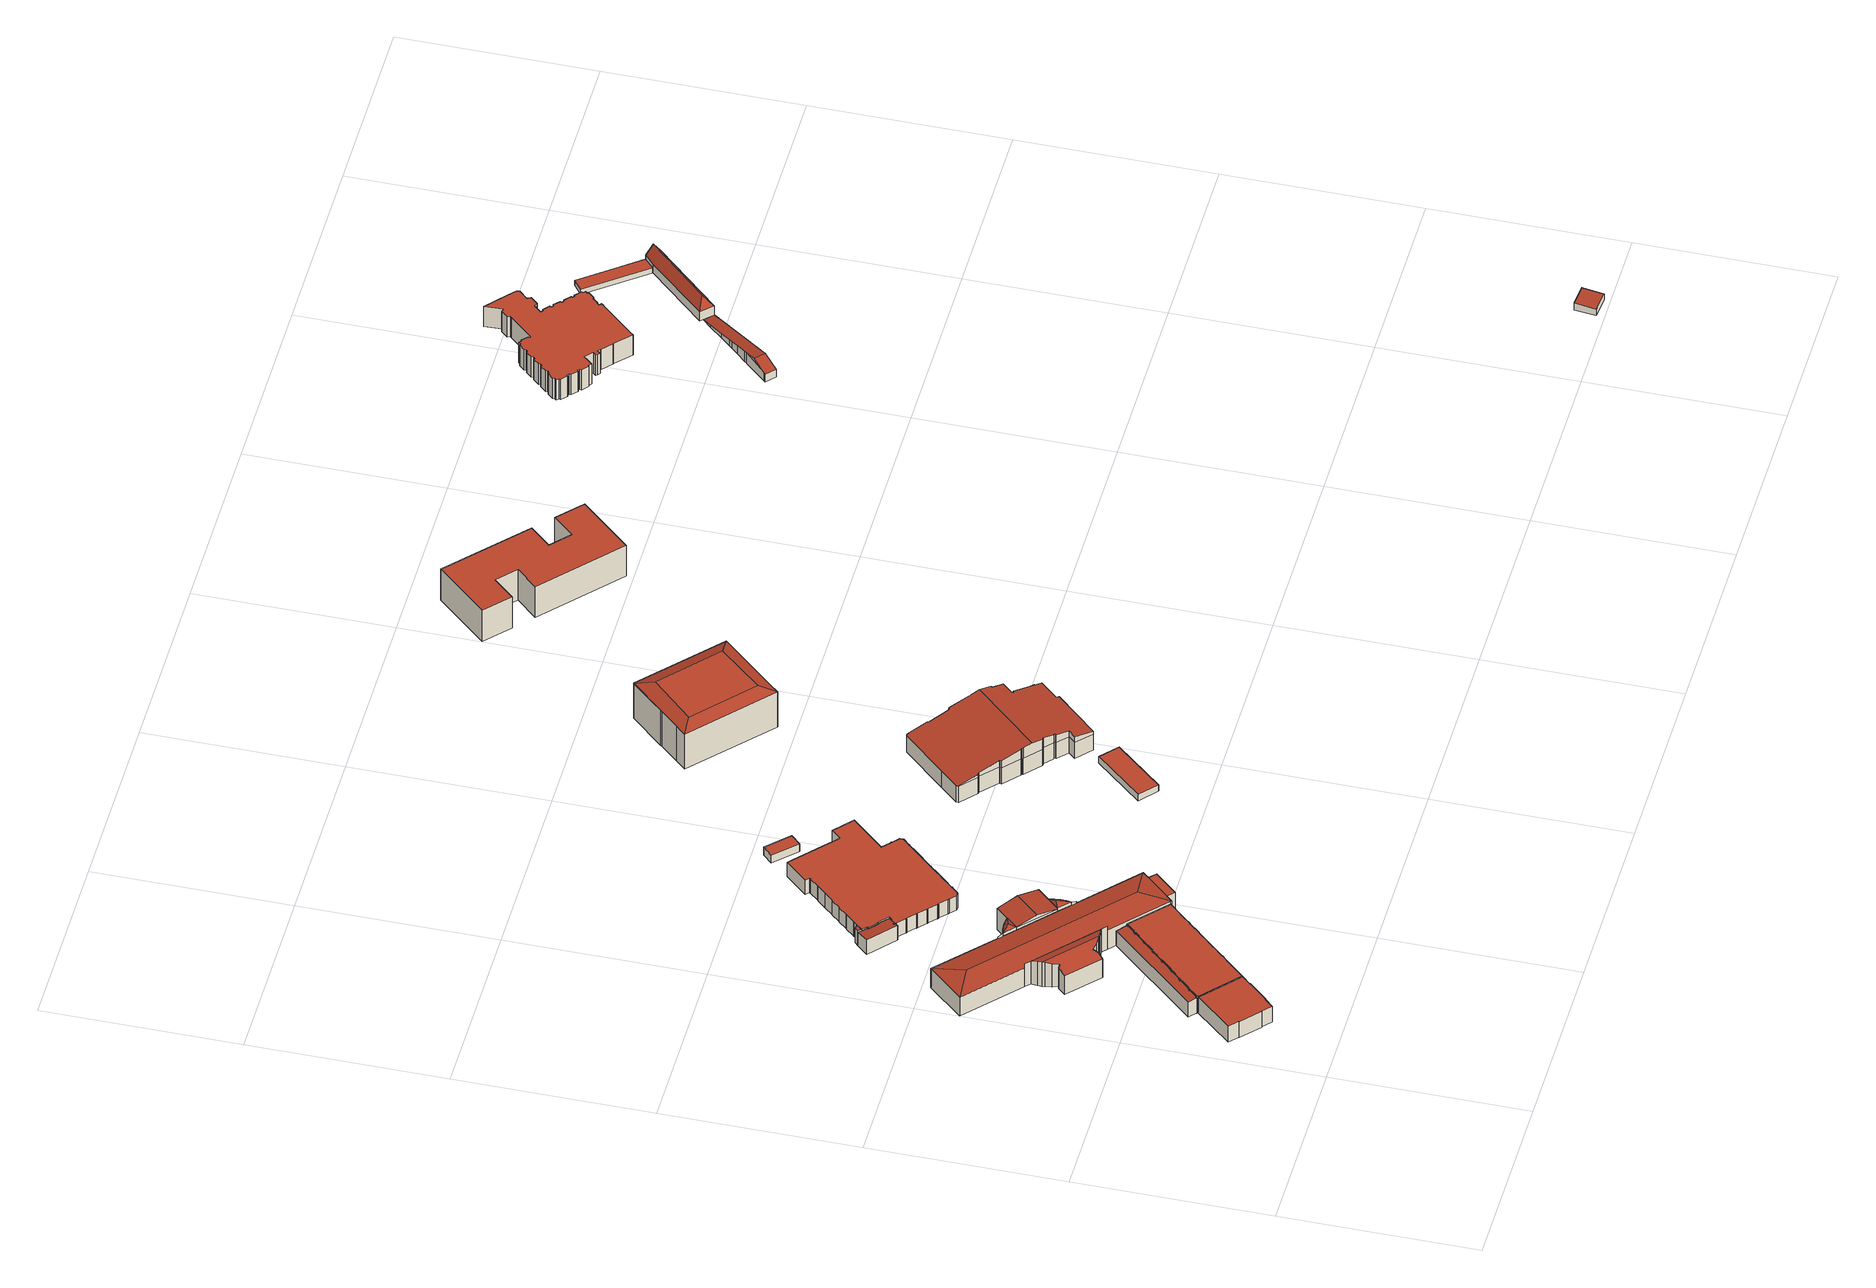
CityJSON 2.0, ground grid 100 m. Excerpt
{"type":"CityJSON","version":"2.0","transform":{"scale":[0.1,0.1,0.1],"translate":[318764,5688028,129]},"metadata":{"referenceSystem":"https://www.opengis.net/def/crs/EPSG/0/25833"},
"CityObjects":{
"building1":{"type":"Building","attributes":{"Dachtyp_tdc":"tdcPolyFlatRoof","Gemeindeschluessel":14713000,"Dachneigung":0,"QualitaetDacherkennung":35,"Geometrietyp2DReferenz":"3000","function":"31001_2000","roofType":"1000","measuredHeight":9.97},"geometry":[{"type":"MultiSurface","lod":"2","boundaries":[[[0,1,2,3]],[[1,4,5,2]],[[4,6,7,5]],[[6,8,9,7]],[[8,10,11,9]],[[10,12,13,11]],[[12,14,15,13]],[[14,16,17,15]],[[16,18,19,17]],[[18,20,21,19]],[[20,22,23,21]],[[22,24,25,23]],[[24,0,3,25]],[[24,22,20,18,16,14,12,10,8,6,4,1,0]],[[3,2,5,7,9,11,13,15,17,19,21,23,25]]],"semantics":{"surfaces":[{"type":"WallSurface"},{"type":"RoofSurface"},{"type":"GroundSurface"}],"values":[0,0,0,0,0,0,0,0,0,0,0,0,0,1,2]}}]},
"building2":{"type":"Building","attributes":{"Dachtyp_tdc":"tdcPolyFlatRoof","Gemeindeschluessel":14713000,"Dachneigung":4.93,"QualitaetDacherkennung":51,"Geometrietyp2DReferenz":"3000","function":"31001_2000","roofType":"2100","measuredHeight":9.67},"geometry":[{"type":"MultiSurface","lod":"2","boundaries":[[[26,27,28,29]],[[27,30,31,28]],[[30,32,33,31]],[[32,34,35,33]],[[34,36,37,35]],[[36,38,39,37]],[[38,40,41,39]],[[40,42,43,41]],[[42,44,45,43]],[[44,46,47,45]],[[46,48,49,47]],[[48,50,51,49]],[[50,52,53,51]],[[52,54,55,53]],[[54,56,57,55]],[[56,58,59,57]],[[58,60,61,59]],[[60,62,63,61]],[[62,64,65,63]],[[64,66,67,65]],[[66,68,69,67]],[[68,70,71,69]],[[70,72,73,71]],[[72,74,75,73]],[[74,76,77,75]],[[76,78,79,77]],[[78,80,81,79]],[[80,82,83,81]],[[82,84,85,83]],[[84,86,87,85]],[[86,88,89,87]],[[88,90,91,89]],[[90,92,93,91]],[[92,94,95,93]],[[94,96,97,95]],[[96,26,29,97]],[[96,94,92,90,88,86,84,82,80,78,76,74,72,70,68,66,64,62,60,58,56,54,52,50,48,46,44,42,40,38,36,34,32,30,27,26]],[[29,28,31,33,35,37,39,41,43,45,47,49,51,53,55,57,59,61,63,65,67,69,71,73,75,77,79,81,83,85,87,89,91,93,95,97]]],"semantics":{"surfaces":[{"type":"WallSurface"},{"type":"RoofSurface"},{"type":"GroundSurface"}],"values":[0,0,0,0,0,0,0,0,0,0,0,0,0,0,0,0,0,0,0,0,0,0,0,0,0,0,0,0,0,0,0,0,0,0,0,0,1,2]}}]},
"building3":{"type":"Building","attributes":{"Dachtyp_tdc":"tdcPolyFlatRoof","Gemeindeschluessel":14713000,"Dachneigung":0,"QualitaetDacherkennung":20,"Geometrietyp2DReferenz":"3000","function":"31001_2000","roofType":"1000","measuredHeight":10.57},"geometry":[{"type":"MultiSurface","lod":"2","boundaries":[[[98,99,100,101]],[[99,102,103,100]],[[102,104,105,103]],[[104,106,107,105]],[[106,108,109,107]],[[108,110,111,109]],[[110,112,113,111]],[[112,114,115,113]],[[114,116,117,115]],[[116,118,119,117]],[[118,120,121,119]],[[120,122,123,121]],[[122,124,125,123]],[[124,126,127,125]],[[126,128,129,127]],[[128,130,131,129]],[[130,132,133,131]],[[132,134,135,133]],[[134,136,137,135]],[[136,138,139,137]],[[138,140,141,139]],[[140,142,143,141]],[[142,144,145,143]],[[144,146,147,145]],[[146,148,149,147]],[[148,150,151,149]],[[150,152,153,151]],[[152,154,155,153]],[[154,156,157,155]],[[156,158,159,157]],[[158,160,161,159]],[[160,162,163,161]],[[162,164,165,163]],[[164,166,167,165]],[[166,168,169,167]],[[168,170,171,169]],[[170,172,173,171]],[[172,174,175,173]],[[174,176,177,175]],[[176,178,179,177]],[[178,180,181,179]],[[180,182,183,181]],[[182,184,185,183]],[[184,186,187,185]],[[186,188,189,187]],[[188,190,191,189]],[[190,192,193,191]],[[192,194,195,193]],[[194,196,197,195]],[[196,198,199,197]],[[198,200,201,199]],[[200,202,203,201]],[[202,204,205,203]],[[204,206,207,205]],[[206,208,209,207]],[[208,210,211,209]],[[210,212,213,211]],[[212,214,215,213]],[[214,216,217,215]],[[216,218,219,217]],[[218,220,221,219]],[[220,98,101,221]],[[220,218,216,214,212,210,208,206,204,202,200,198,196,194,192,190,188,186,184,182,180,178,176,174,172,170,168,166,164,162,160,158,156,154,152,150,148,146,144,142,140,138,136,134,132,130,128,126,124,122,120,118,116,114,112,110,108,106,104,102,99,98]],[[101,100,103,105,107,109,111,113,115,117,119,121,123,125,127,129,131,133,135,137,139,141,143,145,147,149,151,153,155,157,159,161,163,165,167,169,171,173,175,177,179,181,183,185,187,189,191,193,195,197,199,201,203,205,207,209,211,213,215,217,219,221]]],"semantics":{"surfaces":[{"type":"WallSurface"},{"type":"RoofSurface"},{"type":"GroundSurface"}],"values":[0,0,0,0,0,0,0,0,0,0,0,0,0,0,0,0,0,0,0,0,0,0,0,0,0,0,0,0,0,0,0,0,0,0,0,0,0,0,0,0,0,0,0,0,0,0,0,0,0,0,0,0,0,0,0,0,0,0,0,0,0,0,1,2]}}]},
"building4":{"type":"Building","attributes":{"name":"Eventpalast","Gemeindeschluessel":14713000,"Geometrietyp2DReferenz":"3000","function":"31001_2090","roofType":"9999"},"children":["building4-1","building4-2","building4-3","building4-4","building4-5","building4-6"]},
"building4-1":{"type":"BuildingPart","attributes":{"Dachtyp_tdc":"tdcFreeFormRoof","Dachneigung":19.01,"QualitaetDacherkennung":24,"Geometrietyp2DReferenz":"3000","roofType":"5000","measuredHeight":15.66},"parents":["building4"],"geometry":[{"type":"MultiSurface","lod":"2","boundaries":[[[222,223,224,225]],[[223,226,227,224]],[[226,228,229,227]],[[228,230,231,229]],[[230,232,233,231]],[[232,234,235,233]],[[234,236,237,235]],[[236,238,239,237]],[[238,240,241,239]],[[240,242,243,241]],[[242,244,245,243]],[[244,246,247,245]],[[248,249,250]],[[248,251,252,249]],[[251,253,254,252]],[[253,255,256,254]],[[255,257,258,256]],[[257,259,260,258]],[[259,222,225,260]],[[255,253,251,248,261,246,244,242,240]],[[240,238,236,234,232,230,228,226,223,222,259,257,255]],[[225,224,227,229,231,233,235,237,239,241,243,245,247,262,249,252,254,256,258,260]],[[250,263,261,248]],[[247,246,264]],[[262,247,264,263]],[[263,264,246,261]],[[249,262,263,250]]],"semantics":{"surfaces":[{"type":"WallSurface"},{"type":"RoofSurface"},{"type":"GroundSurface"},{"type":"ClosureSurface"}],"values":[0,0,0,0,0,0,0,0,0,0,0,0,0,0,0,0,0,0,0,1,1,2,0,0,3,3,3]}}]},
"building4-2":{"type":"BuildingPart","attributes":{"Dachtyp_tdc":"tdcFreeFormRoof","Dachneigung":29.05,"QualitaetDacherkennung":24,"Geometrietyp2DReferenz":"3000","roofType":"5000","measuredHeight":15.22},"parents":["building4"],"geometry":[{"type":"MultiSurface","lod":"2","boundaries":[[[265,266,267,268]],[[266,269,270,267]],[[269,271,272,270]],[[271,273,274,272]],[[273,275,276,274]],[[275,277,278,279,276]],[[265,268,280]],[[281,277,282,283]],[[277,275,273,282]],[[273,271,269,266,265,266,283,282]],[[266,281,283]],[[267,270,272,274,276,279,284,267,268]],[[285,278,277,281]],[[285,286,284,279,278]],[[287,286,285,281,266]],[[267,284,286,287]],[[265,280,287,266]],[[267,287,280,268]]],"semantics":{"surfaces":[{"type":"WallSurface"},{"type":"RoofSurface"},{"type":"GroundSurface"},{"type":"ClosureSurface"}],"values":[0,0,0,0,0,0,0,1,1,1,1,2,0,3,0,3,0,3]}}]},
"building4-3":{"type":"BuildingPart","attributes":{"Dachtyp_tdc":"tdcFreeFormRoof","Dachneigung":28.15,"QualitaetDacherkennung":28,"Geometrietyp2DReferenz":"3000","roofType":"5000","measuredHeight":15.55},"parents":["building4"],"geometry":[{"type":"MultiSurface","lod":"2","boundaries":[[[288,289,290,291]],[[289,292,293,290]],[[292,294,295,293]],[[294,296,295]],[[297,298,299,300,301]],[[298,288,291,299]],[[302,292,303,304]],[[292,294,292,289,288,303]],[[288,298,297,304,303]],[[297,302,304]],[[291,290,293,295,293,305,300,299]],[[306,296,294,292]],[[293,295,296,306]],[[307,306,292,302,308]],[[293,306,307,305]],[[301,308,302,297]],[[301,300,305,307,308]]],"semantics":{"surfaces":[{"type":"WallSurface"},{"type":"RoofSurface"},{"type":"GroundSurface"},{"type":"ClosureSurface"}],"values":[0,0,0,0,0,0,1,1,1,1,2,0,3,0,3,0,3]}}]},
"building4-4":{"type":"BuildingPart","attributes":{"Dachtyp_tdc":"tdcGableRoof","Dachneigung":10.26,"QualitaetDacherkennung":44,"Geometrietyp2DReferenz":"3000","roofType":"3100","measuredHeight":15.63},"parents":["building4"],"geometry":[{"type":"MultiSurface","lod":"2","boundaries":[[[278,309,310,279]],[[309,311,312,310]],[[311,301,300,312]],[[301,311,313,314,308]],[[278,285,314,313,309]],[[313,311,309]],[[308,314,285]],[[300,305,284,279,310,312]],[[305,300,301,308,307]],[[285,286,307,308]],[[286,284,305,307]],[[279,284,286,285,278]]],"semantics":{"surfaces":[{"type":"WallSurface"},{"type":"RoofSurface"},{"type":"GroundSurface"},{"type":"ClosureSurface"}],"values":[0,0,0,1,1,0,0,2,3,0,3,3]}}]},
"building4-5":{"type":"BuildingPart","attributes":{"Dachtyp_tdc":"tdcHipRoof","Dachneigung":10.03,"QualitaetDacherkennung":28,"Geometrietyp2DReferenz":"3000","roofType":"3200","measuredHeight":14.17},"parents":["building4"],"geometry":[{"type":"MultiSurface","lod":"2","boundaries":[[[315,280,268,316]],[[296,317,318,295]],[[317,319,320,321,318]],[[322,323,324,325,326]],[[323,327,328,324]],[[329,315,316,330]],[[323,322,319,317,331]],[[315,329,332]],[[317,296,306,307,286,287,280,315,332,331]],[[329,264,263,250,327,323,331,332]],[[316,268,267,284,305,293,295,318,321,325,324,328,249,262,247,330]],[[284,267,287,286]],[[267,268,280,287]],[[305,284,286,307]],[[295,293,306,296]],[[293,305,307,306]],[[322,326,320,319]],[[326,325,321,320]],[[329,330,247,264]],[[250,249,328,327]],[[264,247,262,263]],[[263,262,249,250]]],"semantics":{"surfaces":[{"type":"WallSurface"},{"type":"RoofSurface"},{"type":"GroundSurface"},{"type":"ClosureSurface"}],"values":[0,0,0,0,0,0,1,1,1,1,2,3,3,3,3,3,0,3,0,0,3,3]}}]},
"building4-6":{"type":"BuildingPart","attributes":{"Dachtyp_tdc":"tdcPolyFlatRoof","Dachneigung":0,"QualitaetDacherkennung":64,"Geometrietyp2DReferenz":"3000","roofType":"1000","measuredHeight":11.95},"parents":["building4"],"geometry":[{"type":"MultiSurface","lod":"2","boundaries":[[[320,333,334,321]],[[333,335,336,334]],[[335,326,325,336]],[[326,335,333,320]],[[321,334,336,325]],[[321,325,326,320]]],"semantics":{"surfaces":[{"type":"WallSurface"},{"type":"RoofSurface"},{"type":"GroundSurface"},{"type":"ClosureSurface"}],"values":[0,0,0,1,2,3]}}]},
"building5":{"type":"Building","attributes":{"name":"August-Hermann-Francke-Grundschule","Gemeindeschluessel":14713000,"Geometrietyp2DReferenz":"3000","function":"31001_3021","roofType":"9999"},"children":["building5-1","building5-2"]},
"building5-1":{"type":"BuildingPart","attributes":{"Dachtyp_tdc":"tdcPolyFlatRoof","Dachneigung":6.75,"QualitaetDacherkennung":58,"Geometrietyp2DReferenz":"3000","roofType":"2100","measuredHeight":9.06},"parents":["building5"],"geometry":[{"type":"MultiSurface","lod":"2","boundaries":[[[337,338,339,340]],[[341,342,343,344]],[[342,345,346,343]],[[345,347,348,346]],[[347,349,350,348]],[[349,351,352,350]],[[351,353,354,352]],[[353,355,356,354]],[[355,357,358,356]],[[357,359,360,358]],[[359,361,362,360]],[[361,363,364,362]],[[363,337,340,364]],[[363,361,359,357,355,353,351,349,347,345,342,341,338,337]],[[340,339,344,343,346,348,350,352,354,356,358,360,362,364]],[[341,344,339,338]]],"semantics":{"surfaces":[{"type":"WallSurface"},{"type":"RoofSurface"},{"type":"GroundSurface"},{"type":"ClosureSurface"}],"values":[0,0,0,0,0,0,0,0,0,0,0,0,0,1,2,3]}}]},
"building5-2":{"type":"BuildingPart","attributes":{"Dachtyp_tdc":"tdcPolyFlatRoof","Dachneigung":4.09,"QualitaetDacherkennung":38,"Geometrietyp2DReferenz":"3000","roofType":"2100","measuredHeight":9.09},"parents":["building5"],"geometry":[{"type":"MultiSurface","lod":"2","boundaries":[[[365,366,367,368]],[[366,369,370,367]],[[369,371,372,370]],[[371,373,374,372]],[[373,375,376,374]],[[375,377,378,376]],[[377,379,380,378]],[[379,381,341,344,380]],[[382,383,384,339,338]],[[383,365,368,384]],[[383,382,381,379,377,375,373,371,369,366,365]],[[368,367,370,372,374,376,378,380,344,339,384]],[[338,341,381,382]],[[338,339,344,341]]],"semantics":{"surfaces":[{"type":"WallSurface"},{"type":"RoofSurface"},{"type":"GroundSurface"},{"type":"ClosureSurface"}],"values":[0,0,0,0,0,0,0,0,0,0,1,2,0,3]}}]},
"building6":{"type":"Building","attributes":{"name":"August-Hermann-Francke-Grundschule","Dachtyp_tdc":"tdcPolyFlatRoof","Gemeindeschluessel":14713000,"Dachneigung":0,"QualitaetDacherkennung":38,"Geometrietyp2DReferenz":"3000","function":"31001_3021","roofType":"1000","measuredHeight":9.04},"geometry":[{"type":"MultiSurface","lod":"2","boundaries":[[[385,386,387,388]],[[386,389,390,387]],[[389,391,392,390]],[[391,393,394,392]],[[393,395,396,394]],[[395,397,398,396]],[[397,399,400,398]],[[399,401,402,400]],[[401,403,404,402]],[[403,405,406,404]],[[405,407,408,406]],[[407,409,410,408]],[[409,411,412,410]],[[411,413,414,412]],[[413,415,416,414]],[[415,417,418,416]],[[417,419,420,418]],[[419,421,422,420]],[[421,423,424,422]],[[423,425,426,424]],[[425,427,428,426]],[[427,429,430,428]],[[429,431,432,430]],[[431,433,434,432]],[[433,435,436,434]],[[435,437,438,436]],[[437,439,440,438]],[[439,361,441,440]],[[361,442,443,441]],[[442,444,445,443]],[[444,446,447,445]],[[446,448,449,447]],[[448,450,451,449]],[[450,452,453,451]],[[452,454,455,453]],[[454,456,457,455]],[[456,458,459,457]],[[458,381,460,459]],[[381,379,461,460]],[[379,377,462,461]],[[377,463,464,462]],[[463,465,466,464]],[[465,371,467,466]],[[371,369,468,467]],[[369,366,469,468]],[[366,470,471,469]],[[470,472,473,471]],[[472,474,475,473]],[[474,476,477,475]],[[476,478,479,477]],[[478,480,481,479]],[[480,482,483,481]],[[482,484,485,483]],[[484,486,487,485]],[[486,488,489,487]],[[488,490,491,489]],[[490,492,493,491]],[[492,494,495,493]],[[494,496,497,495]],[[496,498,499,497]],[[498,500,501,499]],[[500,502,503,501]],[[502,504,505,503]],[[504,506,507,505]],[[506,508,509,507]],[[508,510,511,509]],[[510,512,513,511]],[[512,514,515,513]],[[514,516,517,515]],[[516,518,519,517]],[[518,520,521,519]],[[520,522,523,521]],[[522,524,525,523]],[[524,526,527,525]],[[526,528,529,527]],[[528,530,531,529]],[[530,532,533,531]],[[532,534,535,533]],[[534,536,537,535]],[[536,538,539,537]],[[538,540,541,539]],[[540,542,543,541]],[[542,544,545,543]],[[544,546,547,545]],[[546,548,549,547]],[[548,550,551,549]],[[550,552,553,551]],[[552,554,555,553]],[[554,556,557,555]],[[556,558,559,557]],[[558,560,561,559]],[[560,562,563,561]],[[562,564,565,563]],[[564,566,567,565]],[[566,568,569,567]],[[568,570,571,569]],[[570,572,573,571]],[[572,574,575,573]],[[574,576,577,575]],[[576,578,579,577]],[[578,580,581,579]],[[580,582,583,581]],[[582,584,585,583]],[[584,586,587,585]],[[586,588,589,587]],[[588,590,591,589]],[[590,385,388,591]],[[590,588,586,584,582,580,578,576,574,572,570,568,566,564,562,560,558,556,554,552,550,548,546,544,542,540,538,536,534,532,530,528,526,524,522,520,518,516,514,512,510,508,506,504,502,500,498,496,494,492,490,488,486,484,482,480,478,476,474,472,470,366,369,371,465,463,377,379,381,458,456,454,452,450,448,446,444,442,361,439,437,435,433,431,429,427,425,423,421,419,417,415,413,411,409,407,405,403,401,399,397,395,393,391,389,386,385]],[[388,387,390,392,394,396,398,400,402,404,406,408,410,412,414,416,418,420,422,424,426,428,430,432,434,436,438,440,441,443,445,447,449,451,453,455,457,459,460,461,462,464,466,467,468,469,471,473,475,477,479,481,483,485,487,489,491,493,495,497,499,501,503,505,507,509,511,513,515,517,519,521,523,525,527,529,531,533,535,537,539,541,543,545,547,549,551,553,555,557,559,561,563,565,567,569,571,573,575,577,579,581,583,585,587,589,591]]],"semantics":{"surfaces":[{"type":"WallSurface"},{"type":"RoofSurface"},{"type":"GroundSurface"}],"values":[0,0,0,0,0,0,0,0,0,0,0,0,0,0,0,0,0,0,0,0,0,0,0,0,0,0,0,0,0,0,0,0,0,0,0,0,0,0,0,0,0,0,0,0,0,0,0,0,0,0,0,0,0,0,0,0,0,0,0,0,0,0,0,0,0,0,0,0,0,0,0,0,0,0,0,0,0,0,0,0,0,0,0,0,0,0,0,0,0,0,0,0,0,0,0,0,0,0,0,0,0,0,0,0,0,0,0,1,2]}}]},
"building7":{"type":"Building","attributes":{"Dachtyp_tdc":"tdcPolyFlatRoof","Gemeindeschluessel":14713000,"Dachneigung":0,"QualitaetDacherkennung":76,"Geometrietyp2DReferenz":"3000","function":"31001_9998","roofType":"1000","measuredHeight":4.79},"geometry":[{"type":"MultiSurface","lod":"2","boundaries":[[[592,593,594,595]],[[593,596,597,594]],[[596,598,599,597]],[[598,592,595,599]],[[598,596,593,592]],[[595,594,597,599]]],"semantics":{"surfaces":[{"type":"WallSurface"},{"type":"RoofSurface"},{"type":"GroundSurface"}],"values":[0,0,0,0,1,2]}}]},
"building8":{"type":"Building","attributes":{"Dachtyp_tdc":"tdcPolyFlatRoof","Gemeindeschluessel":14713000,"Dachneigung":0,"QualitaetDacherkennung":70,"Geometrietyp2DReferenz":"3000","function":"31001_2000","roofType":"1000","measuredHeight":3.91},"geometry":[{"type":"MultiSurface","lod":"2","boundaries":[[[600,601,602,603]],[[601,604,605,602]],[[604,606,607,605]],[[606,600,603,607]],[[606,604,601,600]],[[603,602,605,607]]],"semantics":{"surfaces":[{"type":"WallSurface"},{"type":"RoofSurface"},{"type":"GroundSurface"}],"values":[0,0,0,0,1,2]}}]},
"building9":{"type":"Building","attributes":{"Dachtyp_tdc":"tdcFreeFormRoof","Gemeindeschluessel":14713000,"Dachneigung":10.01,"QualitaetDacherkennung":8,"Geometrietyp2DReferenz":"3000","function":"31001_2000","roofType":"5000","measuredHeight":17.57},"geometry":[{"type":"MultiSurface","lod":"2","boundaries":[[[608,609,610,611]],[[609,612,613,610]],[[612,614,615,613]],[[614,616,617,615]],[[616,618,619,617]],[[618,620,621,619]],[[620,622,623,621]],[[622,624,625,623]],[[624,626,627,625]],[[626,628,629,627]],[[628,630,631,629]],[[630,632,633,631]],[[632,634,635,633]],[[634,636,637,635]],[[636,638,639,637]],[[638,640,641,639]],[[640,642,643,641]],[[642,644,645,643]],[[644,646,647,645]],[[646,648,649,647]],[[648,650,651,649]],[[650,652,653,651]],[[652,654,655,653]],[[654,656,657,655]],[[656,658,659,657]],[[658,660,661,659]],[[660,662,663,661]],[[662,664,665,663]],[[664,666,667,665]],[[666,668,669,667]],[[668,670,671,669]],[[670,672,673,671]],[[672,674,675,673]],[[674,676,677,675]],[[676,678,679,677]],[[678,680,681,679]],[[680,682,683,681]],[[682,684,685,683]],[[684,686,687,685]],[[686,688,689,687]],[[688,690,691,689]],[[690,692,693,691]],[[692,608,611,693]],[[694,695,696,697,698,699,700,701,702,703,704,705,706,707,708,709,710,711,712,713,714,715,716,717]],[[705,718,719,720,721,722,723,724,725,726,658,656,654,727,728,729,730,731,732,733,734,735,706]],[[636,735,734,638]],[[634,707,706,735,636]],[[638,734,733,640]],[[640,733,732,642]],[[642,732,731,644]],[[644,731,730,646]],[[646,730,729,648]],[[648,729,728,650]],[[650,728,727,652]],[[652,727,654]],[[660,726,725,662]],[[658,726,660]],[[662,725,724,664]],[[664,724,723,666]],[[666,723,722,668]],[[668,722,721,670]],[[670,721,720,672]],[[672,720,719,674]],[[674,719,718,676]],[[676,718,705,704,678]],[[614,717,716,616]],[[612,694,717,614]],[[616,716,715,618]],[[618,715,714,620]],[[620,714,713,622]],[[622,713,712,624]],[[624,712,711,626]],[[626,711,710,628]],[[628,710,709,630]],[[630,709,708,632]],[[632,708,707,634]],[[678,704,703,680]],[[680,703,702,682]],[[682,702,701,684]],[[684,701,700,686]],[[686,700,699,688]],[[688,699,698,690]],[[690,698,697,692]],[[692,697,696,608]],[[608,696,695,609]],[[609,695,694,612]],[[611,610,613,615,617,619,621,623,625,627,629,631,633,635,637,639,641,643,645,647,649,651,653,655,657,659,661,663,665,667,669,671,673,675,677,679,681,683,685,687,689,691,693]]],"semantics":{"surfaces":[{"type":"WallSurface"},{"type":"RoofSurface"},{"type":"GroundSurface"}],"values":[0,0,0,0,0,0,0,0,0,0,0,0,0,0,0,0,0,0,0,0,0,0,0,0,0,0,0,0,0,0,0,0,0,0,0,0,0,0,0,0,0,0,0,1,1,0,0,0,0,0,0,0,0,0,0,0,0,0,0,0,0,0,0,0,0,0,0,0,0,0,0,0,0,0,0,0,0,0,0,0,0,0,0,0,0,0,2]}}]},
"building10":{"type":"Building","attributes":{"name":"Deutsche Bundesbank","Dachtyp_tdc":"tdcFreeFormRoof","Gemeindeschluessel":14713000,"Dachneigung":0.482,"QualitaetDacherkennung":52,"Geometrietyp2DReferenz":"3000","function":"31001_3010","roofType":"5000","measuredHeight":24.83},"geometry":[{"type":"MultiSurface","lod":"2","boundaries":[[[736,737,738,739]],[[737,740,741,738]],[[740,742,743,741]],[[742,744,745,743]],[[744,746,747,745]],[[746,748,749,747]],[[748,750,751,749]],[[750,752,753,751]],[[752,754,755,753]],[[754,736,739,755]],[[756,746,744,742,757,758]],[[748,746,756,759,752,750]],[[752,759,760,754]],[[758,757,740,737,736,754,760]],[[759,756,758,760]],[[740,757,742]],[[739,738,741,743,745,747,749,751,753,755]]],"semantics":{"surfaces":[{"type":"WallSurface"},{"type":"RoofSurface"},{"type":"GroundSurface"}],"values":[0,0,0,0,0,0,0,0,0,0,1,1,1,1,1,0,2]}}]},
"building11":{"type":"Building","attributes":{"Dachtyp_tdc":"tdcPolyFlatRoof","Gemeindeschluessel":14713000,"Dachneigung":0,"QualitaetDacherkennung":53,"Geometrietyp2DReferenz":"3000","function":"31001_2000","roofType":"1000","measuredHeight":5.78},"geometry":[{"type":"MultiSurface","lod":"2","boundaries":[[[761,762,763,764]],[[762,765,766,763]],[[765,767,768,766]],[[767,769,770,768]],[[769,771,772,770]],[[771,773,774,772]],[[773,775,776,774]],[[775,777,778,776]],[[777,779,780,778]],[[779,761,764,780]],[[779,777,775,773,771,769,767,765,762,761]],[[764,763,766,768,770,772,774,776,778,780]]],"semantics":{"surfaces":[{"type":"WallSurface"},{"type":"RoofSurface"},{"type":"GroundSurface"}],"values":[0,0,0,0,0,0,0,0,0,0,1,2]}}]},
"building12":{"type":"Building","attributes":{"Gemeindeschluessel":14713000,"Dachtyp_tdc":"tdcPolyFlatRoof","Dachneigung":0,"QualitaetDacherkennung":69,"Geometrietyp2DReferenz":"3000","function":"31001_2000","roofType":"1000","measuredHeight":19.45},"geometry":[{"type":"MultiSurface","lod":"2","boundaries":[[[781,782,783,784]],[[782,785,786,783]],[[785,787,788,786]],[[787,789,790,788]],[[789,791,792,790]],[[791,793,794,792]],[[793,795,796,794]],[[795,797,798,796]],[[797,799,800,798]],[[799,801,802,800]],[[801,803,804,802]],[[803,781,784,804]],[[803,801,799,797,795,793,791,789,787,785,782,781]],[[784,783,786,788,790,792,794,796,798,800,802,804]]],"semantics":{"surfaces":[{"type":"WallSurface"},{"type":"RoofSurface"},{"type":"GroundSurface"}],"values":[0,0,0,0,0,0,0,0,0,0,0,0,1,2]}}]},
"building13":{"type":"Building","attributes":{"Dachtyp_tdc":"tdcFreeFormRoof","Gemeindeschluessel":14713000,"Dachneigung":10.2,"QualitaetDacherkennung":9,"Geometrietyp2DReferenz":"3000","function":"31001_2463","roofType":"5000","measuredHeight":7.69},"geometry":[{"type":"MultiSurface","lod":"2","boundaries":[[[805,806,807,808]],[[806,809,810,807]],[[809,811,812,810]],[[811,813,814,812]],[[813,815,816,814]],[[815,817,818,816]],[[817,819,820,818]],[[819,821,822,820]],[[821,823,824,822]],[[823,825,824]],[[826,827,828]],[[826,805,808,827]],[[826,829,830,806,805]],[[828,825,823,821,819,817,815,813,811,809,830,829]],[[826,828,829]],[[809,806,830]],[[808,807,810,812,814,816,818,820,822,824,825,828,827]]],"semantics":{"surfaces":[{"type":"WallSurface"},{"type":"RoofSurface"},{"type":"GroundSurface"}],"values":[0,0,0,0,0,0,0,0,0,0,0,0,1,1,0,0,2]}}]},
"building14":{"type":"Building","attributes":{"Dachtyp_tdc":"tdcPolyFlatRoof","Gemeindeschluessel":14713000,"Dachneigung":3.79,"QualitaetDacherkennung":86,"Geometrietyp2DReferenz":"3000","function":"31001_9998","roofType":"2100","measuredHeight":4.58},"geometry":[{"type":"MultiSurface","lod":"2","boundaries":[[[831,832,833,834]],[[832,835,836,833]],[[835,837,838,836]],[[837,831,834,838]],[[837,835,832,831]],[[834,833,836,838]]],"semantics":{"surfaces":[{"type":"WallSurface"},{"type":"RoofSurface"},{"type":"GroundSurface"}],"values":[0,0,0,0,1,2]}}]},
"building15":{"type":"Building","attributes":{"Dachtyp_tdc":"tdcPolyFlatRoof","Gemeindeschluessel":14713000,"Dachneigung":0,"QualitaetDacherkennung":48,"Geometrietyp2DReferenz":"3000","function":"31001_2000","roofType":"1000","measuredHeight":12.82},"geometry":[{"type":"MultiSurface","lod":"2","boundaries":[[[839,840,841,842]],[[840,843,844,841]],[[843,845,846,844]],[[845,847,848,846]],[[847,849,850,848]],[[849,851,852,850]],[[851,853,854,852]],[[853,855,856,854]],[[855,857,858,856]],[[857,859,860,858]],[[859,861,862,860]],[[861,863,864,862]],[[863,865,866,864]],[[865,867,868,866]],[[867,869,870,868]],[[869,871,872,870]],[[871,873,874,872]],[[873,875,876,874]],[[875,877,878,876]],[[877,879,880,878]],[[879,881,882,880]],[[881,883,884,882]],[[883,885,886,884]],[[885,887,888,886]],[[887,889,890,888]],[[889,891,892,890]],[[891,893,894,892]],[[893,895,896,894]],[[895,897,898,896]],[[897,899,900,898]],[[899,901,902,900]],[[901,903,904,902]],[[903,905,906,904]],[[905,907,908,906]],[[907,909,910,908]],[[909,911,912,910]],[[911,913,914,912]],[[913,915,916,914]],[[915,917,918,916]],[[917,919,920,918]],[[919,921,922,920]],[[921,923,924,922]],[[923,925,926,924]],[[925,927,928,926]],[[927,929,930,928]],[[929,931,932,930]],[[931,933,934,932]],[[933,935,936,934]],[[935,937,938,936]],[[937,939,940,938]],[[939,941,942,940]],[[941,943,944,942]],[[943,945,946,944]],[[945,947,948,946]],[[947,949,950,948]],[[949,951,952,950]],[[951,953,954,952]],[[953,955,956,954]],[[955,957,958,956]],[[957,959,960,958]],[[959,961,962,960]],[[961,963,964,962]],[[963,965,966,964]],[[965,967,968,966]],[[967,969,970,968]],[[969,971,972,970]],[[971,973,974,972]],[[973,975,976,974]],[[975,977,978,976]],[[977,979,980,978]],[[979,981,982,980]],[[981,983,984,982]],[[983,985,986,984]],[[985,987,988,986]],[[987,989,990,988]],[[989,991,992,990]],[[991,993,994,992]],[[993,995,996,994]],[[995,997,998,996]],[[997,999,1000,998]],[[999,1001,1002,1000]],[[1001,1003,1004,1002]],[[1003,1005,1006,1004]],[[1005,1007,1008,1006]],[[1007,1009,1010,1008]],[[1009,1011,1012,1010]],[[1011,1013,1014,1012]],[[1013,1015,1016,1014]],[[1015,1017,1018,1016]],[[1017,1019,1020,1018]],[[1019,1021,1022,1020]],[[1021,1023,1024,1022]],[[1023,1025,1026,1024]],[[1025,1027,1028,1026]],[[1027,1029,1030,1028]],[[1029,1031,1032,1030]],[[1031,1033,1034,1032]],[[1033,1035,1036,1034]],[[1035,1037,1038,1036]],[[1037,1039,1040,1038]],[[1039,1041,1042,1040]],[[1041,1043,1044,1042]],[[1043,1045,1046,1044]],[[1045,1047,1048,1046]],[[1047,1049,1050,1048]],[[1049,1051,1052,1050]],[[1051,839,842,1052]],[[1051,1049,1047,1045,1043,1041,1039,1037,1035,1033,1031,1029,1027,1025,1023,1021,1019,1017,1015,1013,1011,1009,1007,1005,1003,1001,999,997,995,993,991,989,987,985,983,981,979,977,975,973,971,969,967,965,963,961,959,957,955,953,951,949,947,945,943,941,939,937,935,933,931,929,927,925,923,921,919,917,915,913,911,909,907,905,903,901,899,897,895,893,891,889,887,885,883,881,879,877,875,873,871,869,867,865,863,861,859,857,855,853,851,849,847,845,843,840,839]],[[842,841,844,846,848,850,852,854,856,858,860,862,864,866,868,870,872,874,876,878,880,882,884,886,888,890,892,894,896,898,900,902,904,906,908,910,912,914,916,918,920,922,924,926,928,930,932,934,936,938,940,942,944,946,948,950,952,954,956,958,960,962,964,966,968,970,972,974,976,978,980,982,984,986,988,990,992,994,996,998,1000,1002,1004,1006,1008,1010,1012,1014,1016,1018,1020,1022,1024,1026,1028,1030,1032,1034,1036,1038,1040,1042,1044,1046,1048,1050,1052]]],"semantics":{"surfaces":[{"type":"WallSurface"},{"type":"RoofSurface"},{"type":"GroundSurface"}],"values":[0,0,0,0,0,0,0,0,0,0,0,0,0,0,0,0,0,0,0,0,0,0,0,0,0,0,0,0,0,0,0,0,0,0,0,0,0,0,0,0,0,0,0,0,0,0,0,0,0,0,0,0,0,0,0,0,0,0,0,0,0,0,0,0,0,0,0,0,0,0,0,0,0,0,0,0,0,0,0,0,0,0,0,0,0,0,0,0,0,0,0,0,0,0,0,0,0,0,0,0,0,0,0,0,0,0,0,1,2]}}]},
"building16":{"type":"Building","attributes":{"Dachtyp_tdc":"tdcPolyFlatRoof","Gemeindeschluessel":14713000,"Dachneigung":8.3,"QualitaetDacherkennung":40,"Geometrietyp2DReferenz":"3000","function":"31001_2000","roofType":"2100","measuredHeight":7.28},"geometry":[{"type":"MultiSurface","lod":"2","boundaries":[[[1053,1054,1055,1056]],[[1054,1057,1058,1055]],[[1057,1059,1060,1058]],[[1059,1061,1062,1060]],[[1061,1063,1064,1062]],[[1063,1065,1066,1064]],[[1065,1053,1056,1066]],[[1065,1063,1061,1059,1057,1054,1053]],[[1056,1055,1058,1060,1062,1064,1066]]],"semantics":{"surfaces":[{"type":"WallSurface"},{"type":"RoofSurface"},{"type":"GroundSurface"}],"values":[0,0,0,0,0,0,0,1,2]}}]},
"building17":{"type":"Building","attributes":{"Dachtyp_tdc":"tdcFreeFormRoof","Gemeindeschluessel":14713000,"Dachneigung":55.21,"QualitaetDacherkennung":9,"Geometrietyp2DReferenz":"3000","function":"31001_2463","roofType":"5000","measuredHeight":11.62},"geometry":[{"type":"MultiSurface","lod":"2","boundaries":[[[1067,1068,1069,1070]],[[1068,1071,1072,1069]],[[1071,1073,1074,1072]],[[1073,1075,1076,1074]],[[1075,1077,1078,1076]],[[1077,1067,1070,1078]],[[1073,1071,1068,1079]],[[1068,1067,1077,1075,1079]],[[1075,1073,1079]],[[1070,1069,1072,1074,1076,1078]]],"semantics":{"surfaces":[{"type":"WallSurface"},{"type":"RoofSurface"},{"type":"GroundSurface"}],"values":[0,0,0,0,0,0,1,1,1,2]}}]},
"building18":{"type":"Building","attributes":{"Dachtyp_tdc":"tdcPolyFlatRoof","Gemeindeschluessel":14713000,"Dachneigung":0,"QualitaetDacherkennung":0,"Geometrietyp2DReferenz":"3000","BezugspunktDach":"2000","function":"31001_2463","measuredHeight":3},"geometry":[{"type":"MultiSurface","lod":"2","boundaries":[[[1080,1081,1082,1083,1084,1085]],[[1085,1084,1086,1087]],[[1084,1083,1088,1086]],[[1083,1082,1089,1088]],[[1082,1081,1090,1089]],[[1081,1080,1091,1090]],[[1080,1085,1087,1091]],[[1087,1086,1088,1089,1090,1091]]],"semantics":{"surfaces":[{"type":"RoofSurface"},{"type":"WallSurface"},{"type":"GroundSurface"}],"values":[0,1,1,1,1,1,1,2]}}]}
},
"vertices":[
[127,509,104],[293,695,104],[293,695,4],[127,509,4],[481,527,104],[481,527,4],[482,526,104],[482,526,4],[441,481,104],[441,481,4],[442,479,104],[442,479,4],[356,384,104],[356,384,4],[354,386,104],[354,386,4],[313,341,104],[313,341,4],[267,382,104],[267,382,4],[266,380,104],[266,380,4],[170,466,104],[170,466,4],[172,469,104],[172,469,4],
[702,1142,101],[696,1136,101],[696,1136,4],[702,1142,4],[698,1133,101],[698,1133,4],[664,1096,101],[664,1096,4],[662,1098,101],[662,1098,4],[653,1088,101],[653,1088,4],[655,1086,101],[655,1086,4],[611,1039,101],[611,1039,4],[608,1040,101],[608,1040,4],[602,1032,101],[602,1032,4],[603,1030,101],[603,1030,4],[557,981,101],[557,981,4],[554,982,101],[554,982,4],[547,975,101],[547,975,4],[549,973,101],[549,973,4],[503,925,101],[503,925,4],[501,926,101],[501,926,4],[493,918,100],[493,918,4],[496,916,101],[496,916,4],[448,865,101],[448,865,4],[445,866,100],[445,866,4],[438,859,100],[438,859,4],[440,857,101],[440,857,4],[398,812,100],[398,812,4],[395,814,100],[395,814,4],[389,807,100],[389,807,4],[391,805,100],[391,805,4],[343,754,100],[343,754,4],[340,756,100],[340,756,4],[332,747,100],[332,747,4],[334,745,100],[334,745,4],[297,705,100],[297,705,4],[294,707,100],[294,707,4],[289,701,100],[289,701,4],[252,734,96],[252,734,4],[658,1182,96],[658,1182,4],
[647,712,108],[648,711,108],[648,711,2],[647,712,2],[621,681,108],[621,681,2],[620,682,108],[620,682,2],[595,654,108],[595,654,2],[596,653,108],[596,653,2],[569,624,108],[569,624,2],[568,625,108],[568,625,2],[542,596,108],[542,596,2],[543,596,108],[543,596,2],[481,527,108],[481,527,2],[293,695,108],[293,695,2],[294,697,108],[294,697,2],[289,701,108],[289,701,2],[294,707,108],[294,707,2],[297,705,108],[297,705,2],[334,745,108],[334,745,2],[332,747,108],[332,747,2],[340,756,108],[340,756,2],[343,754,108],[343,754,2],[391,805,108],[391,805,2],[389,807,108],[389,807,2],[395,814,108],[395,814,2],[398,812,108],[398,812,2],[440,857,108],[440,857,2],[438,859,108],[438,859,2],[445,866,108],[445,866,2],[448,865,108],[448,865,2],[496,916,108],[496,916,2],[493,918,108],[493,918,2],[501,926,108],[501,926,2],[503,925,108],[503,925,2],[549,973,108],[549,973,2],[547,975,108],[547,975,2],[554,982,108],[554,982,2],[557,981,108],[557,981,2],[603,1030,108],[603,1030,2],[602,1032,108],[602,1032,2],[608,1040,108],[608,1040,2],[611,1039,108],[611,1039,2],[655,1086,108],[655,1086,2],[653,1088,108],[653,1088,2],[662,1098,108],[662,1098,2],[664,1096,108],[664,1096,2],[698,1133,108],[698,1133,2],[696,1136,108],[696,1136,2],[702,1142,108],[702,1142,2],[887,975,108],[887,975,2],[830,912,108],[830,912,2],[829,912,108],[829,912,2],[804,884,108],[804,884,2],[804,883,108],[804,883,2],[778,854,108],[778,854,2],[777,855,108],[777,855,2],[751,827,108],[751,827,2],[752,826,108],[752,826,2],[726,797,108],[726,797,2],[725,797,108],[725,797,2],[699,769,108],[699,769,2],[700,768,108],[700,768,2],[673,739,108],[673,739,2],[673,740,108],[673,740,2],
[456,1244,144],[455,1241,143],[455,1241,4],[456,1244,4],[448,1217,135],[448,1217,4],[424,1191,123],[424,1191,4],[265,1334,123],[265,1334,4],[299,1371,140],[299,1371,4],[315,1371,144],[315,1371,4],[304,1404,150],[304,1404,4],[298,1438,157],[298,1438,4],[297,1451,160],[297,1451,4],[297,1473,156],[297,1473,4],[300,1507,148],[300,1507,4],[275,1530,148],[275,1530,4],[621,1216,148],[621,1216,4],[621,1216,124],[594,1240,148],[594,1240,4],[560,1235,156],[560,1235,4],[537,1234,160],[537,1234,4],[525,1233,157],[525,1233,4],[490,1236,150],[490,1236,4],[300,1508,148],[300,1508,4],[300,1508,124],[275,1530,124],
[444,1703,130],[464,1685,142],[464,1685,4],[444,1703,4],[467,1686,142],[467,1686,4],[495,1691,141],[495,1691,4],[522,1694,142],[522,1694,4],[548,1693,141],[548,1693,4],[573,1689,142],[573,1689,139],[573,1689,4],[444,1703,124],[522,1632,142],[523,1669,155],[520,1668,156],[522,1632,4],[522,1632,139],[522,1632,124],[464,1685,124],
[758,1475,143],[758,1449,142],[758,1449,4],[758,1475,4],[754,1421,143],[754,1421,4],[772,1404,133],[772,1404,4],[772,1404,124],[748,1531,143],[754,1506,142],[754,1506,4],[748,1531,4],[748,1531,139],[696,1474,143],[733,1473,156],[724,1490,159],[696,1474,4],[754,1421,124],[696,1474,124],[696,1474,139],
[631,1753,139],[631,1753,4],[805,1595,139],[805,1595,4],[718,1674,160],[609,1553,160],
[163,1958,124],[163,1958,4],[1054,1148,124],[1054,1148,4],[1026,1118,124],[1026,1118,123],[1026,1118,4],[920,1001,124],[892,970,124],[892,970,4],[920,1001,4],[920,1001,123],[887,975,124],[887,975,4],[1,1779,124],[1,1779,4],[892,1135,145],[171,1789,145],
[1061,1086,123],[1061,1086,4],[955,970,123],[955,970,4],
[316,2307,94],[367,2363,85],[367,2363,3],[316,2307,3],[383,2348,85],[407,2326,85],[407,2326,3],[383,2348,3],[403,2322,86],[403,2322,3],[446,2283,86],[446,2283,3],[450,2287,85],[450,2287,3],[499,2243,85],[499,2243,3],[467,2208,91],[467,2208,3],[461,2214,91],[461,2214,3],[457,2209,91],[457,2209,3],[462,2205,91],[462,2205,3],[460,2203,92],[460,2203,3],[449,2190,94],[449,2190,3],
[409,2377,93],[393,2358,92],[393,2358,3],[409,2377,3],[391,2356,92],[391,2356,3],[389,2354,92],[389,2354,3],[388,2355,93],[388,2355,3],[386,2353,93],[386,2353,3],[386,2351,92],[386,2351,3],[385,2350,92],[385,2350,3],[383,2348,92],[367,2363,94],[383,2380,94],[383,2380,3],
[772,2007,92],[773,2006,92],[773,2006,2],[772,2007,2],[771,2003,92],[771,2003,2],[770,2004,92],[770,2004,2],[739,1971,92],[739,1971,2],[720,1970,92],[720,1970,2],[687,2000,92],[687,2000,2],[686,1999,92],[686,1999,2],[683,2002,92],[683,2002,2],[684,2003,92],[684,2003,2],[643,2041,92],[643,2041,2],[642,2039,92],[642,2039,2],[639,2042,92],[639,2042,2],[640,2043,92],[640,2043,2],[598,2081,92],[598,2081,2],[597,2080,92],[597,2080,2],[594,2082,92],[594,2082,2],[595,2084,92],[595,2084,2],[554,2121,92],[554,2121,2],[553,2120,92],[553,2120,2],[550,2123,92],[550,2123,2],[551,2124,92],[551,2124,2],[509,2162,92],[509,2162,2],[508,2160,92],[508,2160,2],[505,2163,92],[505,2163,2],[506,2164,92],[506,2164,2],[465,2202,92],[465,2202,2],[463,2200,92],[463,2200,2],[460,2203,2],[462,2205,92],[462,2205,2],[457,2209,92],[457,2209,2],[461,2214,92],[461,2214,2],[467,2208,92],[467,2208,2],[499,2243,92],[499,2243,2],[450,2287,92],[450,2287,2],[446,2283,92],[446,2283,2],[403,2322,92],[403,2322,2],[407,2326,92],[407,2326,2],[383,2348,2],[385,2350,2],[386,2351,2],[386,2353,92],[386,2353,2],[388,2355,92],[388,2355,2],[389,2354,2],[391,2356,2],[393,2358,2],[409,2377,92],[409,2377,2],[426,2396,92],[426,2396,2],[425,2397,92],[425,2397,2],[429,2399,92],[429,2399,2],[465,2441,92],[465,2441,2],[469,2444,92],[469,2444,2],[506,2486,92],[506,2486,2],[509,2488,92],[509,2488,2],[546,2530,92],[546,2530,2],[549,2532,92],[549,2532,2],[586,2575,92],[586,2575,2],[589,2577,92],[589,2577,2],[626,2619,92],[626,2619,2],[630,2622,92],[630,2622,2],[667,2664,92],[667,2664,2],[670,2666,92],[670,2666,2],[671,2668,92],[671,2668,2],[669,2669,92],[669,2669,2],[671,2672,92],[671,2672,2],[654,2688,92],[654,2688,2],[756,2801,92],[756,2801,2],[790,2770,92],[790,2770,2],[801,2760,92],[801,2760,2],[939,2636,92],[939,2636,2],[954,2622,92],[954,2622,2],[979,2600,92],[979,2600,2],[980,2601,92],[980,2601,2],[1023,2649,92],[1023,2649,2],[1117,2564,92],[1117,2564,2],[1073,2515,92],[1073,2515,2],[1069,2510,92],[1069,2510,2],[975,2407,92],[975,2407,2],[970,2401,92],[970,2401,2],[968,2399,92],[968,2399,2],[966,2396,92],[966,2396,2],[1006,2359,92],[1006,2359,2],[1007,2361,92],[1007,2361,2],[1010,2358,92],[1010,2358,2],[1009,2357,92],[1009,2357,2],[1043,2327,92],[1043,2327,2],[1044,2308,92],[1044,2308,2],[1014,2275,92],[1014,2275,2],[1015,2274,92],[1015,2274,2],[1012,2270,92],[1012,2270,2],[1010,2271,92],[1010,2271,2],[973,2230,92],[973,2230,2],[975,2229,92],[975,2229,2],[972,2226,92],[972,2226,2],[971,2227,92],[971,2227,2],[893,2141,92],[893,2141,2],[894,2140,92],[894,2140,2],[891,2137,92],[891,2137,2],[890,2138,92],[890,2138,2],[852,2096,92],[852,2096,2],[854,2095,92],[854,2095,2],[851,2092,92],[851,2092,2],[850,2093,92],[850,2093,2],[812,2052,92],[812,2052,2],[813,2051,92],[813,2051,2],[811,2048,92],[811,2048,2],[810,2049,92],[810,2049,2],
[987,2835,50],[940,2786,50],[940,2786,2],[987,2835,2],[829,2895,50],[829,2895,2],[877,2943,50],[877,2943,2],
[1627,1315,76],[1840,1559,76],[1840,1559,37],[1627,1315,37],[1929,1482,76],[1929,1482,37],[1716,1238,76],[1716,1238,37],
[2203,1925,122],[2204,1924,122],[2204,1924,21],[2203,1925,21],[2122,1834,122],[2122,1834,21],[2134,1823,122],[2134,1823,21],[1937,1608,122],[1937,1608,21],[1859,1680,122],[1859,1680,21],[1891,1715,122],[1891,1715,21],[1838,1763,122],[1838,1763,21],[1843,1769,122],[1843,1769,21],[1835,1777,122],[1835,1777,21],[1833,1775,122],[1833,1775,21],[1787,1817,122],[1787,1817,21],[1784,1814,122],[1784,1814,21],[1776,1814,122],[1776,1814,21],[1694,1889,122],[1694,1889,21],[1693,1895,122],[1693,1895,21],[1687,1895,122],[1687,1895,21],[1605,1970,122],[1605,1970,21],[1605,1978,122],[1605,1978,21],[1608,1982,122],[1608,1982,21],[1522,2061,122],[1522,2061,21],[1514,2061,122],[1514,2061,21],[1432,2136,122],[1432,2136,21],[1431,2149,122],[1431,2149,21],[1513,2238,122],[1513,2238,21],[1715,2459,122],[1715,2459,21],[1728,2459,122],[1728,2459,21],[1810,2383,122],[1810,2383,21],[1810,2375,122],[1810,2375,21],[1897,2296,122],[1897,2296,21],[1900,2299,122],[1900,2299,21],[1908,2300,122],[1908,2300,21],[1990,2224,122],[1990,2224,21],[1990,2218,122],[1990,2218,21],[1996,2218,122],[1996,2218,21],[2078,2143,122],[2078,2143,21],[2078,2135,122],[2078,2135,21],[2075,2132,122],[2075,2132,21],[2121,2090,122],[2121,2090,21],[2070,2035,122],[2070,2035,21],[2079,2027,122],[2079,2027,21],[2085,2033,122],[2085,2033,21],[2086,2032,122],[2086,2032,21],[2122,1834,143],[2204,1924,143],[2203,1925,144],[2086,2032,172],[2085,2033,172],[2079,2027,172],[2070,2035,174],[2121,2090,174],[2075,2132,185],[2078,2135,185],[2078,2143,186],[2035,2183,196],[1732,1853,196],[1776,1814,186],[1784,1814,185],[1787,1817,185],[1833,1775,174],[1835,1777,174],[1843,1769,172],[1838,1763,172],[1891,1715,159],[1859,1680,159],[1937,1608,140],[2134,1823,140],[1996,2218,187],[1990,2218,186],[1990,2224,185],[1908,2300,166],[1900,2299,165],[1897,2296,165],[1810,2375,144],[1810,2383,143],[1728,2459,123],[1432,2136,124],[1514,2061,143],[1522,2061,144],[1608,1982,165],[1605,1978,165],[1605,1970,166],[1687,1895,185],[1693,1895,186],[1694,1889,187],
[1399,3497,240],[1478,3584,240],[1478,3584,19],[1399,3497,19],[1485,3592,240],[1485,3592,19],[1640,3762,240],[1640,3762,19],[1914,3515,240],[1914,3515,19],[2030,3409,240],[2030,3409,19],[1878,3241,240],[1878,3241,19],[1788,3141,240],[1788,3141,19],[1741,3090,240],[1741,3090,19],[1351,3443,240],[1351,3443,19],[1928,3403,267],[1639,3762,240],[1645,3659,267],[1737,3182,265],[1444,3448,265],
[2086,2032,85],[2100,2047,85],[2100,2047,27],[2086,2032,27],[2097,2049,85],[2097,2049,27],[2128,2082,85],[2128,2082,27],[2201,2015,85],[2201,2015,27],[2201,2014,85],[2201,2014,27],[2248,1971,85],[2248,1971,27],[2218,1939,85],[2218,1939,27],[2216,1940,85],[2216,1940,27],[2203,1925,85],[2203,1925,27],
[2599,4299,219],[2696,4406,219],[2696,4406,24],[2599,4299,24],[2822,4292,219],[2822,4292,24],[2587,4032,219],[2587,4032,24],[2205,4379,219],[2205,4379,24],[2302,4486,219],[2302,4486,24],[2206,4573,219],[2206,4573,24],[2109,4466,219],[2109,4466,24],[1983,4580,219],[1983,4580,24],[2218,4839,219],[2218,4839,24],[2600,4493,219],[2600,4493,24],[2503,4387,219],[2503,4387,24],
[4035,3715,94],[4042,3722,97],[4042,3722,47],[4035,3715,47],[4140,3830,113],[4140,3830,47],[4143,3833,112],[4143,3833,47],[4152,3844,109],[4152,3844,47],[4193,3888,99],[4193,3888,47],[4224,3923,90],[4224,3923,47],[4239,3939,86],[4239,3939,47],[4284,3988,74],[4284,3988,47],[4344,4055,58],[4344,4055,47],[4386,4101,47],[4082,3673,94],[4082,3673,47],[4432,4059,47],[4146,3743,124],[4099,3785,124],
[5360,17,144],[5371,126,151],[5371,126,106],[5360,17,106],[5484,116,151],[5484,116,106],[5474,5,144],[5474,5,106],
[3931,4505,140],[3927,4509,140],[3927,4509,12],[3931,4505,12],[3941,4525,140],[3941,4525,12],[3903,4559,140],[3903,4559,12],[3889,4543,140],[3889,4543,12],[3871,4523,140],[3871,4523,12],[3863,4514,140],[3863,4514,12],[3850,4526,140],[3850,4526,12],[3842,4523,140],[3842,4523,12],[3812,4550,140],[3812,4550,12],[3813,4560,140],[3813,4560,12],[3805,4567,140],[3805,4567,12],[3797,4564,140],[3797,4564,12],[3768,4590,140],[3768,4590,12],[3768,4600,140],[3768,4600,12],[3760,4607,140],[3760,4607,12],[3753,4604,140],[3753,4604,12],[3724,4630,140],[3724,4630,12],[3725,4638,140],[3725,4638,12],[3714,4648,140],[3714,4648,12],[3724,4659,140],[3724,4659,12],[3722,4667,140],[3722,4667,12],[3748,4696,140],[3748,4696,12],[3757,4695,140],[3757,4695,12],[3764,4703,140],[3764,4703,12],[3762,4712,140],[3762,4712,12],[3789,4742,140],[3789,4742,12],[3797,4740,140],[3797,4740,12],[3804,4748,140],[3804,4748,12],[3802,4756,140],[3802,4756,12],[3828,4785,140],[3828,4785,12],[3837,4784,140],[3837,4784,12],[3844,4792,140],[3844,4792,12],[3842,4801,140],[3842,4801,12],[3869,4830,140],[3869,4830,12],[3878,4829,140],[3878,4829,12],[3885,4837,140],[3885,4837,12],[3882,4845,140],[3882,4845,12],[3909,4874,140],[3909,4874,12],[3917,4872,140],[3917,4872,12],[3927,4884,140],[3927,4884,12],[3938,4874,140],[3938,4874,12],[3946,4876,140],[3946,4876,12],[3975,4850,140],[3975,4850,12],[3973,4842,140],[3973,4842,12],[3978,4838,140],[3978,4838,12],[4084,4955,140],[4084,4955,12],[4086,4957,140],[4086,4957,12],[4093,4965,140],[4093,4965,12],[4087,4978,140],[4087,4978,12],[4118,5013,140],[4118,5013,12],[4133,5009,140],[4133,5009,12],[4136,5012,140],[4136,5012,12],[4131,5104,140],[4131,5104,12],[4241,5009,140],[4241,5009,12],[4274,4979,140],[4274,4979,12],[4275,4964,140],[4275,4964,12],[4235,4920,140],[4235,4920,12],[4237,4918,140],[4237,4918,12],[4244,4900,140],[4244,4900,12],[4215,4867,140],[4215,4867,12],[4213,4865,140],[4213,4865,12],[4194,4870,140],[4194,4870,12],[4192,4872,140],[4192,4872,12],[4159,4835,140],[4159,4835,12],[4170,4825,140],[4170,4825,12],[4174,4828,140],[4174,4828,12],[4178,4829,140],[4178,4829,12],[4207,4802,140],[4207,4802,12],[4205,4793,140],[4205,4793,12],[4214,4785,140],[4214,4785,12],[4222,4788,140],[4222,4788,12],[4251,4762,140],[4251,4762,12],[4249,4753,140],[4249,4753,12],[4259,4745,140],[4259,4745,12],[4266,4748,140],[4266,4748,12],[4296,4721,140],[4296,4721,12],[4294,4713,140],[4294,4713,12],[4303,4705,140],[4303,4705,12],[4311,4708,140],[4311,4708,12],[4341,4681,140],[4341,4681,12],[4338,4673,140],[4338,4673,12],[4349,4663,140],[4349,4663,12],[4339,4652,140],[4339,4652,12],[4342,4645,140],[4342,4645,12],[4316,4615,140],[4316,4615,12],[4307,4617,140],[4307,4617,12],[4304,4613,140],[4304,4613,12],[4305,4612,140],[4305,4612,12],[4303,4610,140],[4303,4610,12],[4290,4595,140],[4290,4595,12],[4288,4593,140],[4288,4593,12],[4283,4588,140],[4283,4588,12],[4281,4590,140],[4281,4590,12],[4272,4580,140],[4272,4580,12],[4283,4570,140],[4283,4570,12],[4281,4568,140],[4281,4568,12],[4278,4563,140],[4278,4563,12],[4262,4546,140],[4262,4546,12],[4124,4393,140],[4124,4393,12],[4107,4374,140],[4107,4374,12],[4026,4447,140],[4026,4447,12],[4024,4449,140],[4024,4449,12],[3973,4496,140],[3973,4496,12],[3971,4498,140],[3971,4498,12],[3958,4509,140],[3958,4509,12],[3944,4493,140],[3944,4493,12],
[4138,4380,94],[4124,4393,97],[4124,4393,24],[4138,4380,24],[4262,4546,97],[4262,4546,24],[4264,4544,96],[4264,4544,24],[4272,4537,95],[4272,4537,24],[4275,4535,94],[4275,4535,24],[4276,4533,94],[4276,4533,24],
[4701,4459,103],[4725,4428,159],[4725,4428,45],[4701,4459,45],[4750,4398,103],[4750,4398,45],[4435,4061,103],[4435,4061,45],[4376,4116,103],[4376,4116,45],[4650,4411,97],[4650,4411,45],[4433,4118,161],
[4649,4412,77],[4650,4411,77],[4701,4459,77],[4603,4585,77],[4477,4748,77],[4421,4705,77],[4477,4748,47],[4421,4705,47],[4603,4585,47],[4701,4459,47],[4650,4411,47],[4649,4412,47]
]}
